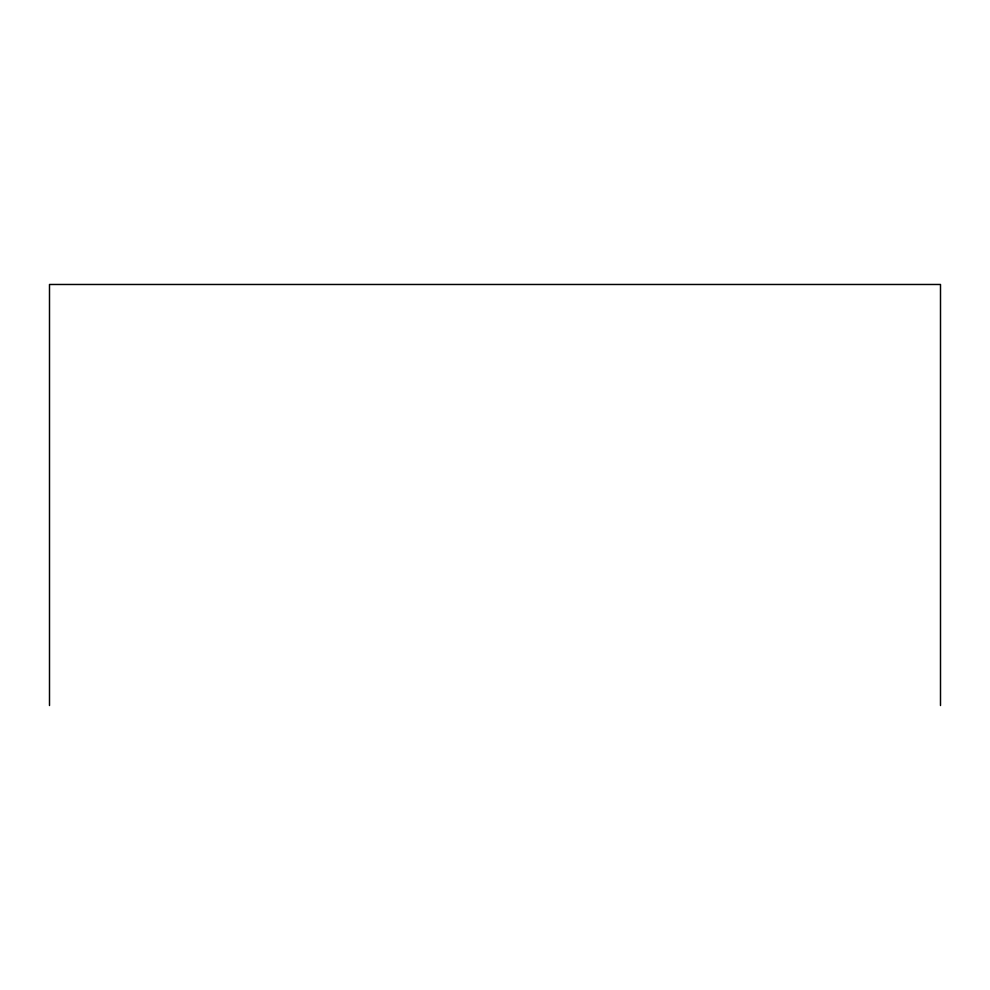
<?xml version="1.0" encoding="UTF-8"?>
<svg xmlns="http://www.w3.org/2000/svg" width="990" height="990" viewBox="0 0 990 990"><rect width="100%" height="100%" fill="white"/><g stroke="black" fill="none" stroke-linecap="round" stroke-linejoin="round"><path stroke-width="1.49" d="M940.5 705.524L940.5 284.476L49.5 284.476L49.5 705.524"/></g></svg>
